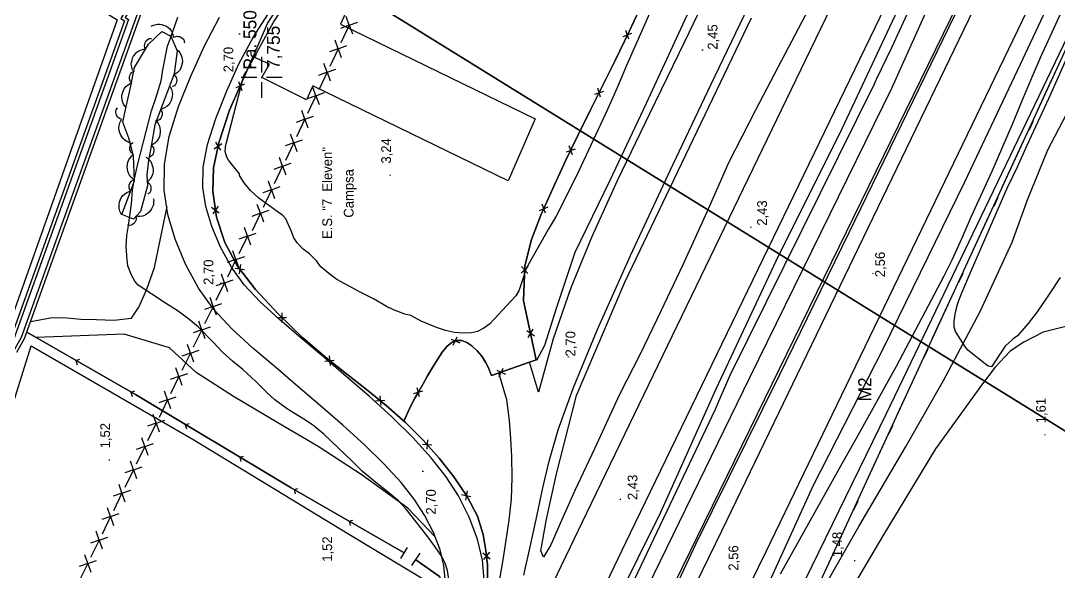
# Model space of a CAD drawing. Extents: x 730854 to 731444, y 4378581 to 4379608.
# Drawn here: x 730998.9 to 731158.5, y 4379206.4 to 4379291.3 of the extents above; entities that cross this region are included whole.
import ezdxf
from ezdxf.enums import TextEntityAlignment as Align

# ---------------------------------------------------------------- set-up
doc = ezdxf.new("R2010")
doc.units = 0
doc.linetypes.add('DASHED', pattern=[0])
doc.linetypes.add('HIDDEN', pattern=[0])
doc.layers.get('0').update_dxf_attribs({"linetype": 'CONTINUOUS'})
for name, color, linetype in [('1', 7, 'CONTINUOUS'), ('11', 7, 'CONTINUOUS'), ('14', 7, 'CONTINUOUS'), ('2', 7, 'CONTINUOUS'), ('25', 7, 'CONTINUOUS'), ('27', 7, 'CONTINUOUS'), ('30', 7, 'CONTINUOUS'), ('33', 7, 'CONTINUOUS'), ('39', 7, 'CONTINUOUS'), ('40', 7, 'CONTINUOUS'), ('44', 7, 'CONTINUOUS'), ('48', 7, 'CONTINUOUS'), ('50', 7, 'CONTINUOUS'), ('51', 7, 'CONTINUOUS'), ('53', 7, 'CONTINUOUS'), ('57', 7, 'CONTINUOUS'), ('8', 7, 'CONTINUOUS'), ('9', 7, 'CONTINUOUS'), ('PATTERN_CLASS', 7, 'CONTINUOUS')]:
    doc.layers.add(name, color=color, linetype=linetype)

msp = doc.modelspace()

# ---------------------------------------------------------------- linework, layer by layer
at = {"layer": '1', "color": 0, "linetype": 'CONTINUOUS'}
for p, q in [((731092.36, 4379288.41), (731091.89, 4379289.79)), ((731091.45, 4379288.87), (731092.82, 4379289.37)), ((731033.26, 4379281.49), (731031.91, 4379280.95)), ((731032.34, 4379281.92), (731032.85, 4379280.56)), ((731087.11, 4379279.98), (731088.49, 4379280.45)), ((731088.01, 4379279.51), (731087.57, 4379280.9)), ((731029.8, 4379272.34), (731028.59, 4379271.53)), ((731028.81, 4379272.57), (731029.59, 4379271.34)), ((731083.66, 4379270.63), (731083.19, 4379272.01)), ((731082.75, 4379271.09), (731084.12, 4379271.58)), ((731028.21, 4379262.6), (731029.38, 4379261.72)), ((731029.22, 4379262.73), (731028.37, 4379261.55)), ((731078.6, 4379262.08), (731079.96, 4379262.62)), ((731079.52, 4379261.65), (731079.02, 4379263.02)), ((731031.81, 4379253.18), (731033.25, 4379252.97)), ((731032.63, 4379253.78), (731032.45, 4379252.34)), ((731075.81, 4379252.45), (731076.87, 4379253.45)), ((731076.83, 4379252.39), (731075.85, 4379253.47)), ((731038.26, 4379245.58), (731039.72, 4379245.6)), ((731038.98, 4379246.3), (731039.02, 4379244.85)), ((731077.86, 4379242.75), (731076.65, 4379243.55)), ((731076.86, 4379242.55), (731077.64, 4379243.79)), ((731065.02, 4379242.29), (731066.35, 4379241.7)), ((731065.36, 4379241.33), (731065.97, 4379242.65)), ((731045.62, 4379238.9), (731047.07, 4379239.05)), ((731046.28, 4379239.69), (731046.45, 4379238.24)), ((731072.07, 4379237.5), (731073.39, 4379236.87)), ((731072.39, 4379236.53), (731073.04, 4379237.83)), ((731054.05, 4379233.55), (731054.21, 4379232.1)), ((731059.28, 4379233.9), (731060.68, 4379234.31)), ((731060.16, 4379233.38), (731059.78, 4379234.79)), ((731053.39, 4379232.77), (731054.84, 4379232.9)), ((731060.6, 4379226.12), (731062.05, 4379226.02)), ((731061.37, 4379226.78), (731061.3, 4379225.33)), ((731066.63, 4379218.37), (731068.05, 4379218.08)), ((731067.49, 4379218.92), (731067.22, 4379217.49)), ((731069.9, 4379209.4), (731071.02, 4379208.48)), ((731070.91, 4379209.49), (731070.01, 4379208.35))]:
    msp.add_line(p, q, dxfattribs=at)
for points in [[(731077.95, 4379276.16), (731073.79, 4379266.63), (731043.76, 4379281.27), (731042.8, 4379279.12), (731035.95, 4379282.53), (731037.09, 4379284.58), (731034.6, 4379285.71), (731036.79, 4379290.83), (731039.46, 4379295), (731041.58, 4379293.95), (731043.86, 4379298.86), (731050.28, 4379295.78), (731048.03, 4379290.76), (731077.95, 4379276.16)], [(731057.77, 4379229.67), (731058.71, 4379231.81), (731059.45, 4379233.19), (731060.09, 4379234.32), (731060.72, 4379235.41), (731061.41, 4379236.62), (731062.15, 4379237.9), (731062.91, 4379239.16), (731063.67, 4379240.29), (731064.42, 4379241.19), (731065.17, 4379241.81), (731065.91, 4379242.09), (731066.66, 4379242.06), (731067.43, 4379241.76), (731068.22, 4379241.23), (731069.02, 4379240.5), (731069.74, 4379239.65), (731070.31, 4379238.73), (731070.75, 4379237.84), (731071.09, 4379237.04), (731071.22, 4379236.67), (731078.12, 4379239.07), (731076.16, 4379248.19), (731076.35, 4379253.57), (731077.36, 4379257.6), (731078.83, 4379261.37), (731080.66, 4379265.46), (731082.63, 4379269.69), (731084.57, 4379273.73), (731086.45, 4379277.56), (731088.3, 4379281.23), (731090.23, 4379285.16), (731092.37, 4379289.64), (731094.71, 4379294.59)], [(731034.59, 4379285.76), (731030.96, 4379277.5), (731029.32, 4379272.48), (731028.52, 4379268.63), (731028.38, 4379264.98), (731028.97, 4379261.06), (731030.25, 4379257.14), (731032.21, 4379253.51), (731034.96, 4379249.91), (731038.47, 4379246.1), (731042.24, 4379242.48), (731045.73, 4379239.48), (731048.95, 4379236.92), (731052.04, 4379234.53), (731055.06, 4379232.08), (731058, 4379229.44), (731060.75, 4379226.73), (731063.2, 4379223.98), (731065.42, 4379221.11), (731067.47, 4379218.05), (731069.06, 4379215.02), (731069.96, 4379212.23), (731070.38, 4379209.76), (731070.62, 4379207.56), (731070.62, 4379205.42)]]:
    msp.add_lwpolyline(points, dxfattribs=at)
at = {"layer": '11', "color": 0, "linetype": 'CONTINUOUS'}
for points in [[(731076.2, 4379205.96), (731077.3, 4379210.78), (731078.26, 4379215.23), (731079.14, 4379219.38), (731080.08, 4379223.48), (731081.5, 4379228.33), (731083.84, 4379234.83), (731087.48, 4379243.67), (731092.61, 4379255.17), (731098.67, 4379268.23), (731104.93, 4379281.42), (731110.72, 4379293.44), (731115.54, 4379303.31), (731119.66, 4379311.53), (731123.49, 4379318.85), (731127.39, 4379325.48), (731131.7, 4379331.67), (731136.75, 4379338.21), (731142.64, 4379345.67), (731148.56, 4379353.19), (731153.77, 4379359.96), (731158.93, 4379366.96)], [(731117.29, 4379326.48), (731120.42, 4379326.9), (731115.99, 4379320.23), (731111.1, 4379309.81), (731106.1, 4379298.96), (731100.91, 4379288.05), (731095.5, 4379276.96), (731090.53, 4379266.64), (731086.58, 4379257.94), (731083.43, 4379250.16), (731080.73, 4379242.32), (731078.45, 4379234.12), (731077.09, 4379238.71)], [(731070.08, 4379205.26), (731069.84, 4379208.25), (731069.09, 4379211.48), (731067.81, 4379214.87), (731066.15, 4379218.14), (731064.25, 4379221.1), (731061.95, 4379224.01), (731059.13, 4379227.12), (731055.89, 4379230.33), (731052.41, 4379233.48), (731048.87, 4379236.55), (731045.39, 4379239.53), (731041.96, 4379242.44), (731038.63, 4379245.31), (731035.65, 4379248.03), (731033.23, 4379250.61), (731031.26, 4379253.33), (731029.58, 4379256.42), (731028.23, 4379259.63), (731027.33, 4379262.66), (731026.88, 4379265.63), (731026.91, 4379268.76), (731027.55, 4379272.25), (731028.83, 4379276.23), (731030.53, 4379280.46), (731032.41, 4379284.64), (731034.62, 4379288.79), (731037.3, 4379292.94)], [(731064.09, 4379205.33), (731063.91, 4379207.46), (731063.33, 4379209.86), (731062.3, 4379212.52), (731060.94, 4379215.19), (731059.33, 4379217.67), (731057.32, 4379220.19), (731054.75, 4379223.02), (731051.72, 4379226.02), (731048.39, 4379229.04), (731044.93, 4379232.02), (731041.48, 4379234.98), (731038.01, 4379237.94), (731034.55, 4379240.91), (731031.32, 4379243.88), (731028.56, 4379246.86), (731026.21, 4379250.1), (731024.19, 4379253.8), (731022.58, 4379257.67), (731021.46, 4379261.44), (731020.9, 4379265.21), (731020.95, 4379269.19), (731021.68, 4379273.46), (731023.12, 4379278.07), (731025, 4379282.76), (731027.04, 4379287.32), (731029.44, 4379291.83)], [(731067.65, 4379189.29), (731069.58, 4379194.32), (731070.98, 4379198.69), (731071.9, 4379202.25), (731072.53, 4379205.33), (731073.02, 4379208.32), (731073.49, 4379211.33), (731073.95, 4379214.42), (731074.3, 4379217.63), (731074.42, 4379220.96), (731074.37, 4379224.14), (731074.21, 4379226.96), (731073.99, 4379229.73), (731073.6, 4379232.96), (731072.37, 4379237.07)]]:
    msp.add_lwpolyline(points, dxfattribs=at)
at = {"layer": '14', "color": 0, "linetype": 'CONTINUOUS'}
for points in [[(731158.93, 4379366.96), (731117.23, 4379280.61), (731085.81, 4379215.52), (731071.66, 4379185.94)], [(731165.68, 4379363.71), (731123.98, 4379277.35), (731092.5, 4379212.29), (731060.73, 4379146.06), (731028.61, 4379079.71), (731004.18, 4379029.44), (730980.14, 4378980.16), (730956.62, 4378931.48), (730940.35, 4378897.28)], [(731161.49, 4379326.58), (731130.56, 4379262.41), (731106.65, 4379212.84), (731085.35, 4379169.19), (731057.22, 4379110.87), (731022.79, 4379039.71), (730991.97, 4378976.23), (730961.91, 4378912.55)], [(731168.25, 4379323.32), (731137.32, 4379259.15), (731113.4, 4379209.57), (731092.1, 4379165.92), (731063.97, 4379107.61), (731029.54, 4379036.44), (730998.73, 4378973), (730968.69, 4378909.35)]]:
    msp.add_lwpolyline(points, dxfattribs=at)
at = {"layer": '2', "color": 0, "linetype": 'CONTINUOUS'}
for p, q in [((731058.29, 4379210.21), (731057.24, 4379208.5)), ((731059, 4379207.44), (731060.28, 4379209.35))]:
    msp.add_line(p, q, dxfattribs=at)
at = {"layer": '25', "color": 0, "linetype": 'HIDDEN'}
msp.add_lwpolyline([(730952.85, 4378908.13), (730964.58, 4378933.85), (730981.43, 4378969.25), (730995.44, 4378997.31), (731017.73, 4379042.92), (731028.85, 4379067.8), (731039.36, 4379088.59), (731052.05, 4379113.94), (731064.09, 4379138.82), (731078.41, 4379169.88), (731093.27, 4379200.04), (731110.92, 4379236.38), (731132.75, 4379280.9), (731141.61, 4379300.67), (731156.14, 4379329.29)], dxfattribs=at)
at = {"layer": '27', "color": 0, "linetype": 'CONTINUOUS'}
for p, q in [((731007.34, 4379239.01), (731007.93, 4379239.17)), ((731007.34, 4379239.01), (731007.52, 4379238.33)), ((731015.78, 4379234.14), (731016.38, 4379234.3)), ((731015.78, 4379234.14), (731015.97, 4379233.46)), ((731024.16, 4379229.14), (731024.75, 4379229.29)), ((731024.16, 4379229.14), (731024.33, 4379228.46)), ((731032.52, 4379224.13), (731033.12, 4379224.28)), ((731032.52, 4379224.13), (731032.69, 4379223.45)), ((731040.89, 4379219.13), (731041.48, 4379219.29)), ((731040.89, 4379219.13), (731041.07, 4379218.45)), ((731049.34, 4379214.26), (731049.93, 4379214.42)), ((731049.34, 4379214.26), (731049.52, 4379213.58))]:
    msp.add_line(p, q, dxfattribs=at)
for points in [[(731057.79, 4379209.4), (731040.45, 4379219.38), (731016.49, 4379233.73), (730999.81, 4379243.35)], [(731058.48, 4379193.38), (731063.9, 4379204.26), (731063.26, 4379205.73), (731059.59, 4379208.32)]]:
    msp.add_lwpolyline(points, dxfattribs=at)
at = {"layer": '30', "color": 0, "linetype": 'CONTINUOUS'}
for points in [[(731041.26, 4379337.71), (731014.24, 4379291.61), (731014.81, 4379291.26), (730997.29, 4379242.32), (730996.73, 4379240.59)], [(731041.91, 4379337.83), (731014.92, 4379291.78), (731015.42, 4379291.47), (730997.76, 4379242.16), (730997.22, 4379240.48)], [(730997.77, 4379240.36), (730998.99, 4379242.56), (731017.02, 4379292.88), (731037.28, 4379327.02)], [(730998.28, 4379240.25), (730999.45, 4379242.35), (731017.47, 4379292.67), (731037.71, 4379326.76)]]:
    msp.add_lwpolyline(points, dxfattribs=at)
at = {"layer": '33', "color": 0, "linetype": 'CONTINUOUS'}
for p, q in [((731049.36, 4379290.58), (731048.88, 4379291.91)), ((731049.36, 4379290.58), (731050.69, 4379291.06)), ((731049.36, 4379290.58), (731048.03, 4379290.1)), ((731049.36, 4379290.58), (731048.08, 4379287.87)), ((731049.36, 4379290.58), (731049.84, 4379289.25)), ((731047.65, 4379286.96), (731047.18, 4379288.29)), ((731047.65, 4379286.96), (731046.32, 4379286.49)), ((731047.65, 4379286.96), (731046.37, 4379284.25)), ((731047.65, 4379286.96), (731048.98, 4379287.44)), ((731047.65, 4379286.96), (731048.13, 4379285.63)), ((731045.95, 4379283.35), (731045.47, 4379284.68)), ((731045.95, 4379283.35), (731044.62, 4379282.87)), ((731045.95, 4379283.35), (731044.67, 4379280.63)), ((731045.95, 4379283.35), (731047.28, 4379283.82)), ((731045.95, 4379283.35), (731046.42, 4379282.01)), ((731044.24, 4379279.73), (731043.76, 4379281.06)), ((731044.24, 4379279.73), (731045.57, 4379280.21)), ((731044.24, 4379279.73), (731042.91, 4379279.25)), ((731044.24, 4379279.73), (731042.96, 4379277.02)), ((731044.24, 4379279.73), (731044.72, 4379278.4)), ((731042.53, 4379276.11), (731042.05, 4379277.44)), ((731042.53, 4379276.11), (731041.2, 4379275.63)), ((731042.53, 4379276.11), (731041.25, 4379273.4)), ((731042.53, 4379276.11), (731043.86, 4379276.59)), ((731042.53, 4379276.11), (731043.01, 4379274.78)), ((731040.82, 4379272.49), (731040.35, 4379273.82)), ((731040.82, 4379272.49), (731039.49, 4379272.02)), ((731040.82, 4379272.49), (731039.54, 4379269.78)), ((731040.82, 4379272.49), (731042.16, 4379272.97)), ((731040.82, 4379272.49), (731041.3, 4379271.16)), ((731039.12, 4379268.88), (731037.79, 4379268.4)), ((731039.12, 4379268.88), (731037.84, 4379266.16)), ((731039.12, 4379268.88), (731038.64, 4379270.21)), ((731039.12, 4379268.88), (731040.45, 4379269.35)), ((731039.12, 4379268.88), (731039.6, 4379267.54)), ((731037.41, 4379265.26), (731036.93, 4379266.59)), ((731037.41, 4379265.26), (731038.74, 4379265.74)), ((731037.41, 4379265.26), (731036.08, 4379264.78)), ((731037.41, 4379265.26), (731036.13, 4379262.55)), ((731037.41, 4379265.26), (731037.89, 4379263.93)), ((731035.7, 4379261.64), (731035.23, 4379262.97)), ((731035.7, 4379261.64), (731034.37, 4379261.16)), ((731035.7, 4379261.64), (731034.42, 4379258.93)), ((731035.7, 4379261.64), (731037.03, 4379262.12)), ((731035.7, 4379261.64), (731036.18, 4379260.31)), ((731033.7, 4379258.11), (731033.24, 4379259.45)), ((731033.7, 4379258.11), (731032.37, 4379257.65)), ((731033.7, 4379258.11), (731032.39, 4379255.41)), ((731033.7, 4379258.11), (731035.04, 4379258.57)), ((731033.7, 4379258.11), (731034.16, 4379256.77)), ((731031.95, 4379254.52), (731030.61, 4379254.05)), ((731031.95, 4379254.52), (731030.64, 4379251.82)), ((731031.95, 4379254.52), (731031.49, 4379255.85)), ((731031.95, 4379254.52), (731033.29, 4379254.98)), ((731031.95, 4379254.52), (731032.41, 4379253.18)), ((731030.2, 4379250.92), (731029.74, 4379252.26)), ((731030.2, 4379250.92), (731031.54, 4379251.38)), ((731030.2, 4379250.92), (731028.86, 4379250.46)), ((731030.2, 4379250.92), (731028.88, 4379248.22)), ((731030.2, 4379250.92), (731030.66, 4379249.58)), ((731028.45, 4379247.32), (731027.99, 4379248.66)), ((731028.45, 4379247.32), (731027.11, 4379246.86)), ((731028.45, 4379247.32), (731027.13, 4379244.63)), ((731028.45, 4379247.32), (731029.78, 4379247.78)), ((731028.45, 4379247.32), (731028.91, 4379245.99)), ((731026.69, 4379243.73), (731026.23, 4379245.06)), ((731026.69, 4379243.73), (731025.36, 4379243.27)), ((731026.69, 4379243.73), (731025.38, 4379241.03)), ((731026.69, 4379243.73), (731028.03, 4379244.19)), ((731026.69, 4379243.73), (731027.16, 4379242.39)), ((731024.94, 4379240.13), (731023.61, 4379239.67)), ((731024.94, 4379240.13), (731023.63, 4379237.43)), ((731024.94, 4379240.13), (731024.48, 4379241.47)), ((731024.94, 4379240.13), (731026.28, 4379240.59)), ((731024.94, 4379240.13), (731025.4, 4379238.79)), ((731023.19, 4379236.54), (731022.73, 4379237.87)), ((731023.19, 4379236.54), (731024.53, 4379237)), ((731023.19, 4379236.54), (731021.85, 4379236.07)), ((731023.19, 4379236.54), (731021.88, 4379233.84)), ((731023.19, 4379236.54), (731023.65, 4379235.2)), ((731021.44, 4379232.94), (731020.98, 4379234.28)), ((731021.44, 4379232.94), (731020.1, 4379232.48)), ((731021.44, 4379232.94), (731020.12, 4379230.24)), ((731021.44, 4379232.94), (731022.78, 4379233.4)), ((731021.44, 4379232.94), (731021.9, 4379231.6)), ((731019.69, 4379229.34), (731019.23, 4379230.68)), ((731019.69, 4379229.34), (731018.35, 4379228.88)), ((731019.69, 4379229.34), (731018.37, 4379226.65)), ((731019.69, 4379229.34), (731021.02, 4379229.8)), ((731019.69, 4379229.34), (731020.15, 4379228.01)), ((731017.94, 4379225.75), (731016.6, 4379225.29)), ((731017.94, 4379225.75), (731016.62, 4379223.05)), ((731017.94, 4379225.75), (731017.47, 4379227.08)), ((731017.94, 4379225.75), (731019.27, 4379226.21)), ((731017.94, 4379225.75), (731018.4, 4379224.41)), ((731016.18, 4379222.15), (731015.72, 4379223.49)), ((731016.18, 4379222.15), (731017.52, 4379222.61)), ((731016.18, 4379222.15), (731014.85, 4379221.69)), ((731016.18, 4379222.15), (731014.87, 4379219.45)), ((731016.18, 4379222.15), (731016.64, 4379220.81)), ((731014.43, 4379218.56), (731013.97, 4379219.89)), ((731014.43, 4379218.56), (731013.09, 4379218.09)), ((731014.43, 4379218.56), (731013.12, 4379215.86)), ((731014.43, 4379218.56), (731015.77, 4379219.02)), ((731014.43, 4379218.56), (731014.89, 4379217.22)), ((731012.68, 4379214.96), (731012.22, 4379216.3)), ((731012.68, 4379214.96), (731011.34, 4379214.5)), ((731012.68, 4379214.96), (731011.37, 4379212.26)), ((731012.68, 4379214.96), (731014.02, 4379215.42)), ((731012.68, 4379214.96), (731013.14, 4379213.62)), ((731010.93, 4379211.36), (731009.59, 4379210.9)), ((731010.93, 4379211.36), (731009.61, 4379208.67)), ((731010.93, 4379211.36), (731010.47, 4379212.7)), ((731010.93, 4379211.36), (731012.26, 4379211.82)), ((731010.93, 4379211.36), (731011.39, 4379210.03)), ((731009.18, 4379207.77), (731008.71, 4379209.1)), ((731009.18, 4379207.77), (731010.51, 4379208.23)), ((731009.18, 4379207.77), (731007.84, 4379207.31)), ((731009.18, 4379207.77), (731007.86, 4379205.07)), ((731009.18, 4379207.77), (731009.64, 4379206.43))]:
    msp.add_line(p, q, dxfattribs=at)
at = {"layer": '39', "color": 0, "linetype": 'CONTINUOUS'}
msp.add_lwpolyline([(731176.22, 4379323.14), (731131.9, 4379230.79), (731088.21, 4379141.12), (731045.48, 4379050.86), (731035.92, 4379031.93)], dxfattribs=at)
at = {"layer": '40', "color": 0, "linetype": 'CONTINUOUS'}
for p, q in [((731155.16, 4379277.44), (731158.44, 4379284.55)), ((731153.86, 4379274.42), (731154.49, 4379275.78)), ((731149.78, 4379265.76), (731153.06, 4379272.87)), ((731148.48, 4379262.74), (731149.1, 4379264.1)), ((731144.4, 4379254.08), (731147.68, 4379261.19)), ((731143.09, 4379251.06), (731143.72, 4379252.42)), ((731139.02, 4379242.4), (731142.3, 4379249.51)), ((731137.71, 4379239.38), (731138.34, 4379240.74)), ((731133.64, 4379230.72), (731136.92, 4379237.83)), ((731132.33, 4379227.7), (731132.96, 4379229.06)), ((731128.26, 4379219.04), (731131.53, 4379226.15)), ((731126.95, 4379216.02), (731127.58, 4379217.38)), ((731122.88, 4379207.36), (731126.15, 4379214.47))]:
    msp.add_line(p, q, dxfattribs=at)
at = {"layer": '44', "color": 0, "linetype": 'CONTINUOUS'}
for points in [[(731039.49, 4379092.06), (731062.98, 4379141.34), (731063.34, 4379142.19), (731065.12, 4379146.33), (731083.81, 4379185.67), (731084.29, 4379186.53), (731105.67, 4379231.48), (731106.03, 4379232.35), (731107.92, 4379236.75), (731130.08, 4379281.54), (731130.43, 4379282.26), (731132.75, 4379287.13), (731147.32, 4379318.86), (731147.41, 4379319.02), (731154.13, 4379330.11), (731154.13, 4379330.12)], [(731158.56, 4379326.09), (731158.64, 4379326), (731158.39, 4379325.56), (731157.21, 4379323.21), (731154.36, 4379317.31), (731005.65, 4379012.9), (731005.73, 4379012.82), (731005.7, 4379012.31), (731005.43, 4379011.62), (731004.48, 4379009.59), (730963.69, 4378925.61)], [(731158.62, 4379251.76), (731157.07, 4379249.35), (731155.12, 4379246.46), (731153.72, 4379244.66), (731152.11, 4379242.8), (731151.37, 4379242.28), (731150.17, 4379241.21), (731149.77, 4379240.56), (731148.08, 4379238.02), (731147.58, 4379238.12), (731147.15, 4379238.44), (731144.45, 4379240.56), (731143.99, 4379241.21), (731142.55, 4379243.46), (731142.37, 4379244.17), (731142.36, 4379245.1), (731142.54, 4379246.44), (731142.92, 4379247.81), (731143.54, 4379249.38), (731144.99, 4379252.87), (731146.42, 4379256.09), (731147.86, 4379259.5), (731150.52, 4379265.5), (731152.06, 4379268.79), (731153.55, 4379272.14), (731156.9, 4379279.33), (731174.01, 4379317.8)], [(731169.08, 4379315.42), (731169.15, 4379315.3), (731168.9, 4379314.86), (731168.47, 4379313.69), (731167.65, 4379311.98), (731155.6, 4379285.67), (731154.51, 4379283.03), (731152.79, 4379279.05), (731151.24, 4379275.28), (731148.13, 4379268.09), (731144.97, 4379261.13), (731143.54, 4379257.8), (731142.01, 4379254.42), (731140.77, 4379251.96), (731133.41, 4379238.04), (731127.31, 4379226.96), (731125.53, 4379223.91), (731115.6, 4379206.13)], [(731033.96, 4379284.21), (731037.4, 4379290.51), (731037.72, 4379291.03), (731038.56, 4379292.29), (731039.99, 4379294.31), (731040.29, 4379294.71), (731040.94, 4379295.52), (731042.33, 4379296.86), (731042.71, 4379297.19), (731043.27, 4379297.73), (731044.39, 4379298.71), (731044.8, 4379299.02), (731046.98, 4379300.62), (731052.79, 4379305.56)], [(731095.7, 4379292.83), (731091.98, 4379284.37), (731090.51, 4379280.86), (731089.07, 4379277.62), (731084.66, 4379268.15), (731083.09, 4379264.96), (731081.16, 4379261.21), (731079.95, 4379259.17), (731076.54, 4379253.17), (731076.3, 4379252.32), (731075.45, 4379249.73), (731074.97, 4379248.96), (731074.19, 4379248.1), (731070.96, 4379244.63), (731070.04, 4379243.94), (731069.06, 4379243.46), (731068.15, 4379243.25), (731066.92, 4379243.17), (731065.55, 4379243.28), (731064.16, 4379243.58), (731062.79, 4379244.07), (731060.43, 4379245.05), (731058.83, 4379245.9), (731057.9, 4379246.14), (731056.17, 4379246.76), (731055.6, 4379247.07), (731055.54, 4379247.05), (731055.09, 4379247.28), (731053.18, 4379248.42), (731051.06, 4379249.52), (731047.46, 4379251.46), (731046.2, 4379252.36), (731045, 4379253.42), (731044.34, 4379254.3), (731043.27, 4379255.41), (731042.29, 4379256.14), (731041.35, 4379257.08), (731040.86, 4379257.87), (731040.49, 4379258.86), (731039.6, 4379260.78), (731039.1, 4379261.33), (731038.29, 4379261.9), (731035.48, 4379263.98), (731034.2, 4379265.16), (731033.22, 4379266.31), (731032.48, 4379267.46), (731032.47, 4379267.69), (731030.79, 4379269.82), (731030.54, 4379270.27), (731030.29, 4379271.17), (731030.33, 4379271.87), (731030.42, 4379272.33), (731033.18, 4379282.85), (731033.5, 4379283.41), (731033.96, 4379284.21)], [(731024.7, 4379245.37), (731023.04, 4379246.56), (731020.94, 4379247.9), (731016.92, 4379250.57), (731016.4, 4379251.19), (731015.91, 4379252.1), (731015.33, 4379253.57), (731015.2, 4379254.48), (731015.07, 4379256.54), (731015.15, 4379258.21), (731015.41, 4379259.75), (731015.88, 4379263.08), (731016.04, 4379265.27), (731016.34, 4379266.96), (731016.89, 4379269.27), (731018.98, 4379277.4), (731019.64, 4379279.34), (731020.43, 4379282.04), (731020.73, 4379283.71), (731021.45, 4379287.36), (731021.9, 4379288.57), (731023.03, 4379291.84)], [(731064.73, 4379204.98), (731064.49, 4379206.67), (731064.12, 4379207.82), (731063.58, 4379208.83), (731062.59, 4379210.32), (731061.13, 4379212.26), (731058.11, 4379216.13), (731056.91, 4379217.37), (731055.47, 4379218.61), (731053.44, 4379220.19), (731051.42, 4379221.92), (731049.87, 4379223.44), (731045.47, 4379227.64), (731043.72, 4379229.11), (731042.4, 4379229.98), (731040.12, 4379231.37), (731040.12, 4379231.37), (731039.69, 4379231.64), (731037.94, 4379232.92), (731036.69, 4379234.05), (731034.98, 4379235.78), (731033, 4379237.61), (731031.41, 4379238.86), (731029.89, 4379240.26), (731028.49, 4379241.76), (731026.12, 4379244.17), (731024.7, 4379245.37)]]:
    msp.add_lwpolyline(points, dxfattribs=at)
at = {"layer": '51', "color": 0, "linetype": 'CONTINUOUS'}
for points in [[(730916.57, 4379292.41), (730942.89, 4379335.77), (731013.68, 4379291.41), (730996.8, 4379243.59), (730996.8, 4379243.59), (730996.68, 4379243.46), (730977.42, 4379254.32), (730929.09, 4379284.8), (730916.48, 4379292.44)], [(731015.67, 4379107.46), (731011.37, 4379109.85), (731000, 4379115.67), (730986.66, 4379121.98), (730973.01, 4379129.19), (730968.89, 4379134.86), (730975.65, 4379150.65), (730982.92, 4379170.5), (730988.09, 4379184), (730996.53, 4379228.56), (731000.47, 4379241.23), (731025.47, 4379226.76), (731049.42, 4379212.19), (731062.41, 4379204.34), (731048.11, 4379173.96), (731029.22, 4379135.34), (731018.56, 4379111.6), (731015.67, 4379107.46)]]:
    msp.add_lwpolyline(points, dxfattribs=at)
at = {"layer": '53', "color": 0, "linetype": 'CONTINUOUS'}
for points in [[(731018.92, 4379290.44), (731019.11, 4379290.56), (731019.47, 4379290.66), (731019.88, 4379290.75), (731020.19, 4379290.73), (731020.51, 4379290.68), (731020.83, 4379290.61), (731021.15, 4379290.47), (731021.46, 4379290.27), (731021.76, 4379290.01), (731021.99, 4379289.71), (731022.19, 4379289.32), (731022.29, 4379288.96), (731022.31, 4379288.72), (731022.57, 4379288.82), (731022.85, 4379288.89), (731023.07, 4379288.87), (731023.27, 4379288.84), (731023.5, 4379288.72), (731023.68, 4379288.59), (731023.86, 4379288.41), (731023.98, 4379288.22), (731024, 4379288.02), (731024.02, 4379287.87)], [(731016.11, 4379283.61), (731016, 4379283.81), (731015.92, 4379284.17), (731015.86, 4379284.59), (731015.89, 4379284.9), (731015.97, 4379285.22), (731016.06, 4379285.53), (731016.22, 4379285.84), (731016.44, 4379286.14), (731016.71, 4379286.42), (731017.03, 4379286.64), (731017.43, 4379286.81), (731017.79, 4379286.89), (731018.03, 4379286.9), (731017.94, 4379287.16), (731017.89, 4379287.45), (731017.92, 4379287.66), (731017.97, 4379287.86), (731018.1, 4379288.09), (731018.24, 4379288.26), (731018.43, 4379288.43), (731018.62, 4379288.54), (731018.83, 4379288.55), (731018.98, 4379288.56)], [(731022.93, 4379286.78), (731023.11, 4379286.64), (731023.32, 4379286.34), (731023.54, 4379285.98), (731023.63, 4379285.67), (731023.68, 4379285.35), (731023.71, 4379285.04), (731023.69, 4379284.69), (731023.6, 4379284.32), (731023.46, 4379283.96), (731023.25, 4379283.63), (731022.94, 4379283.32), (731022.64, 4379283.11), (731022.42, 4379283.01), (731022.6, 4379282.8), (731022.76, 4379282.56), (731022.82, 4379282.35), (731022.85, 4379282.14), (731022.82, 4379281.89), (731022.75, 4379281.67), (731022.64, 4379281.45), (731022.5, 4379281.27), (731022.32, 4379281.18), (731022.18, 4379281.11)], [(731015.03, 4379277.97), (731014.86, 4379278.13), (731014.68, 4379278.45), (731014.51, 4379278.83), (731014.45, 4379279.15), (731014.43, 4379279.47), (731014.43, 4379279.79), (731014.49, 4379280.13), (731014.61, 4379280.48), (731014.79, 4379280.83), (731015.04, 4379281.13), (731015.37, 4379281.41), (731015.69, 4379281.59), (731015.93, 4379281.67), (731015.76, 4379281.89), (731015.63, 4379282.15), (731015.6, 4379282.37), (731015.59, 4379282.57), (731015.65, 4379282.83), (731015.74, 4379283.03), (731015.87, 4379283.25), (731016.02, 4379283.41), (731016.21, 4379283.47), (731016.36, 4379283.53)], [(731021.74, 4379281.22), (731021.88, 4379281.04), (731022.02, 4379280.7), (731022.15, 4379280.3), (731022.17, 4379279.98), (731022.14, 4379279.66), (731022.11, 4379279.34), (731022, 4379279.01), (731021.84, 4379278.67), (731021.62, 4379278.35), (731021.33, 4379278.08), (731020.97, 4379277.85), (731020.63, 4379277.71), (731020.38, 4379277.66), (731020.52, 4379277.42), (731020.62, 4379277.15), (731020.62, 4379276.93), (731020.61, 4379276.72), (731020.52, 4379276.48), (731020.4, 4379276.29), (731020.24, 4379276.09), (731020.07, 4379275.95), (731019.87, 4379275.91), (731019.72, 4379275.87)], [(731015.75, 4379272.51), (731015.52, 4379272.55), (731015.19, 4379272.71), (731014.83, 4379272.93), (731014.61, 4379273.16), (731014.41, 4379273.42), (731014.23, 4379273.68), (731014.09, 4379274), (731014, 4379274.36), (731013.95, 4379274.75), (731013.98, 4379275.13), (731014.1, 4379275.55), (731014.27, 4379275.88), (731014.42, 4379276.08), (731014.16, 4379276.17), (731013.91, 4379276.31), (731013.76, 4379276.47), (731013.63, 4379276.64), (731013.54, 4379276.88), (731013.5, 4379277.1), (731013.49, 4379277.35), (731013.53, 4379277.57), (731013.65, 4379277.73), (731013.74, 4379277.86)], [(731019.6, 4379275.9), (731019.77, 4379275.75), (731019.97, 4379275.44), (731020.17, 4379275.07), (731020.25, 4379274.76), (731020.29, 4379274.44), (731020.31, 4379274.12), (731020.27, 4379273.78), (731020.17, 4379273.42), (731020.01, 4379273.06), (731019.79, 4379272.74), (731019.47, 4379272.44), (731019.16, 4379272.24), (731018.93, 4379272.15), (731019.11, 4379271.94), (731019.26, 4379271.69), (731019.3, 4379271.48), (731019.32, 4379271.27), (731019.28, 4379271.02), (731019.2, 4379270.81), (731019.08, 4379270.58), (731018.94, 4379270.41), (731018.75, 4379270.34), (731018.61, 4379270.27)], [(731016.32, 4379266.83), (731016.12, 4379266.95), (731015.86, 4379267.21), (731015.59, 4379267.53), (731015.45, 4379267.82), (731015.35, 4379268.12), (731015.26, 4379268.43), (731015.23, 4379268.78), (731015.26, 4379269.15), (731015.34, 4379269.53), (731015.5, 4379269.89), (731015.75, 4379270.25), (731016.01, 4379270.51), (731016.21, 4379270.64), (731016, 4379270.82), (731015.8, 4379271.03), (731015.72, 4379271.23), (731015.65, 4379271.42), (731015.64, 4379271.68), (731015.67, 4379271.91), (731015.75, 4379272.15), (731015.85, 4379272.34), (731016.02, 4379272.46), (731016.14, 4379272.55)], [(731018.09, 4379270.29), (731018.3, 4379270.18), (731018.56, 4379269.93), (731018.84, 4379269.61), (731018.99, 4379269.33), (731019.09, 4379269.02), (731019.19, 4379268.72), (731019.23, 4379268.37), (731019.21, 4379268), (731019.14, 4379267.61), (731018.99, 4379267.26), (731018.75, 4379266.89), (731018.49, 4379266.63), (731018.29, 4379266.49), (731018.51, 4379266.32), (731018.71, 4379266.11), (731018.8, 4379265.91), (731018.87, 4379265.72), (731018.88, 4379265.46), (731018.85, 4379265.24), (731018.79, 4379264.99), (731018.69, 4379264.8), (731018.52, 4379264.68), (731018.4, 4379264.58)], [(731014.4, 4379261.46), (731014.26, 4379261.64), (731014.12, 4379261.99), (731013.99, 4379262.39), (731013.97, 4379262.7), (731014, 4379263.02), (731014.03, 4379263.34), (731014.13, 4379263.68), (731014.3, 4379264.01), (731014.52, 4379264.33), (731014.8, 4379264.6), (731015.17, 4379264.84), (731015.51, 4379264.98), (731015.75, 4379265.03), (731015.61, 4379265.27), (731015.51, 4379265.54), (731015.51, 4379265.76), (731015.52, 4379265.97), (731015.61, 4379266.21), (731015.73, 4379266.4), (731015.89, 4379266.6), (731016.06, 4379266.74), (731016.26, 4379266.78), (731016.41, 4379266.82)], [(731019.24, 4379263.93), (731019.3, 4379263.7), (731019.29, 4379263.33), (731019.25, 4379262.92), (731019.14, 4379262.62), (731018.99, 4379262.33), (731018.83, 4379262.05), (731018.6, 4379261.79), (731018.32, 4379261.55), (731017.99, 4379261.34), (731017.62, 4379261.21), (731017.19, 4379261.13), (731016.83, 4379261.14), (731016.59, 4379261.19), (731016.61, 4379260.92), (731016.6, 4379260.63), (731016.51, 4379260.43), (731016.42, 4379260.24), (731016.24, 4379260.06), (731016.06, 4379259.93), (731015.83, 4379259.81), (731015.62, 4379259.75), (731015.42, 4379259.79), (731015.27, 4379259.81)]]:
    msp.add_lwpolyline(points, dxfattribs=at)
at = {"layer": '57', "color": 0, "linetype": 'CONTINUOUS'}
for p, q in [((731035.95, 4379283.33), (731035.95, 4379285.73)), ((731035.15, 4379282.53), (731032.75, 4379282.53)), ((731035.95, 4379279.43), (731035.95, 4379281.83)), ((731039.05, 4379282.53), (731036.65, 4379282.53))]:
    msp.add_line(p, q, dxfattribs=at)
msp.add_point((731035.95, 4379282.53), dxfattribs=at)
at = {"layer": '8', "color": 0, "linetype": 'DASHED'}
for points in [[(731068.27, 4379091.98), (731071.52, 4379101.44), (731075.98, 4379111.6), (731081.91, 4379122.96), (731086.49, 4379133.82), (731095.26, 4379152.15), (731103.2, 4379167.17), (731110.91, 4379182.44), (731118.35, 4379197.09), (731127.7, 4379213.42), (731134.85, 4379225.67), (731140.71, 4379235.92), (731146.37, 4379246.54), (731151.24, 4379257.19), (731153.64, 4379263.71), (731156.75, 4379271.42), (731163.63, 4379284.56), (731169.55, 4379293.54), (731179.98, 4379308.94)], [(731000.4, 4379244.99), (731003.7, 4379245.63), (731005.96, 4379245.53), (731008.1, 4379245.34), (731010.5, 4379245.29), (731013.15, 4379245.17), (731015.89, 4379245.48), (731017.04, 4379247.19), (731018.27, 4379249.94), (731019.44, 4379253.3), (731021.35, 4379262.69)]]:
    msp.add_lwpolyline(points, dxfattribs=at)
at = {"layer": '8', "color": 0, "linetype": 'CONTINUOUS'}
for points in [[(731176.87, 4379255), (731177.27, 4379254.11), (731176.64, 4379253.24), (731174.22, 4379251.64), (731170.65, 4379248.76), (731165.45, 4379245.39), (731160.76, 4379244.53), (731156.05, 4379243.33), (731153.07, 4379241.79), (731150.97, 4379240.41), (731148.63, 4379237.98), (731146.53, 4379235.17), (731139.5, 4379225.37), (731131.36, 4379212.03), (731125.83, 4379202.64)], [(731062.54, 4379211.91), (731058.36, 4379216.25), (731051.36, 4379221.36), (731044.56, 4379225.75), (731038.38, 4379229.37), (731031.58, 4379233.44), (731025.83, 4379237.15), (731021.74, 4379240.96), (731014.78, 4379243.06), (731001.25, 4379242.51)]]:
    msp.add_lwpolyline(points, dxfattribs=at)
at = {"layer": '9', "color": 0, "linetype": 'HIDDEN'}
for points in [[(730950.73, 4378913.87), (730961.87, 4378937.08), (730970.87, 4378955), (730979.7, 4378972.94), (730988.45, 4378991.05), (730997.4, 4379010.21), (731006.5, 4379028.28), (731015.94, 4379048.46), (731025.15, 4379067.59), (731032.89, 4379083.94), (731041, 4379100.83), (731047.7, 4379114.56), (731056.48, 4379133.16), (731066.01, 4379152.92), (731076.12, 4379174.03), (731086.69, 4379194.38), (731097.27, 4379215.67), (731105.76, 4379234.62), (731114.97, 4379254.33), (731125.14, 4379274.67), (731137.51, 4379301.21), (731145.65, 4379317.46), (731155.3, 4379338.09), (731165.92, 4379359.84)], [(731159.3, 4379326.61), (731149.88, 4379307.53), (731137.83, 4379282.67), (731126.16, 4379258.63), (731115.43, 4379236.66), (731102.61, 4379210.66), (731090.54, 4379184.86), (731075.99, 4379155.6), (731065.69, 4379133.15), (731054.78, 4379110.29), (731042.97, 4379086.46), (731026.72, 4379051.6), (731016.66, 4379031.94), (731000.8, 4378999.11), (730985.4, 4378967.01), (730971.29, 4378937.61), (730959.37, 4378911.75)], [(731116.88, 4379325.16), (731117.52, 4379324.77), (731112.34, 4379314.37), (731106.79, 4379303.15), (731101.22, 4379291.98), (731095.02, 4379278.53), (731089.43, 4379266.69), (731084.03, 4379255.62), (731081.22, 4379247.14), (731079.39, 4379241.32), (731078.13, 4379239.01)], [(730972.31, 4378910.48), (730984.74, 4378937.48), (730996.5, 4378962.29), (731008.83, 4378988.75), (731022.35, 4379016.27), (731031.14, 4379034.42), (731043.76, 4379059.78), (731056.04, 4379084.76), (731066.72, 4379107.96), (731078.5, 4379132.35), (731090.15, 4379155.89), (731103.15, 4379182.96), (731112.69, 4379202.13), (731120.68, 4379219.71), (731131.54, 4379240.98), (731144.01, 4379266.48), (731152.53, 4379284.59), (731162.71, 4379306.28), (731169.95, 4379320.19)], [(731120.41, 4379293.91), (731115.83, 4379285.17), (731111.84, 4379277.61), (731107.64, 4379269.41), (731104.32, 4379261.79), (731100.65, 4379253.71), (731097.26, 4379246.58), (731094.06, 4379239.96), (731090.89, 4379233.78), (731087.08, 4379225.42), (731084.02, 4379218.96), (731081.98, 4379214.36), (731080.33, 4379210.64), (731079.23, 4379208.73), (731078.79, 4379209.69), (731079.7, 4379214.56), (731081.22, 4379221.55), (731084.32, 4379233.59), (731091.73, 4379251.02), (731100.49, 4379269.33), (731111.2, 4379291.73)]]:
    msp.add_lwpolyline(points, dxfattribs=at)
at = {"layer": 'PATTERN_CLASS', "color": 0, "linetype": 'CONTINUOUS'}
for points in [[(731041.63, 4378919.38), (731063.85, 4378981.51), (731077.52, 4379010.52), (731041.26, 4379030.21), (731176.22, 4379323.14)], [(731094.71, 4379294.59), (731092.37, 4379289.64), (731090.23, 4379285.16), (731088.3, 4379281.23), (731086.45, 4379277.56), (731084.57, 4379273.73), (731082.63, 4379269.69), (731080.66, 4379265.46), (731078.83, 4379261.37), (731077.36, 4379257.6), (731076.35, 4379253.57), (731076.16, 4379248.19), (731078.12, 4379239.07), (731071.22, 4379236.67), (731071.09, 4379237.04), (731070.75, 4379237.84), (731070.31, 4379238.73), (731069.74, 4379239.65), (731069.02, 4379240.5), (731068.22, 4379241.23), (731067.43, 4379241.76), (731066.66, 4379242.06), (731065.91, 4379242.09), (731065.17, 4379241.81), (731064.42, 4379241.19), (731063.67, 4379240.29), (731062.91, 4379239.16), (731062.15, 4379237.9), (731061.41, 4379236.62), (731060.72, 4379235.41), (731060.09, 4379234.32), (731059.45, 4379233.19), (731058.71, 4379231.81), (731057.77, 4379229.67)], [(731014.41, 4379261.46), (731014.71, 4379262.28), (731016.33, 4379266.61), (731016.21, 4379270.44), (731015.49, 4379273.19), (731014.57, 4379275.65), (731015.11, 4379278.3), (731015.76, 4379281.02), (731016.37, 4379284.05), (731018.48, 4379287.69), (731020.54, 4379289.62), (731021.95, 4379288.91), (731022.91, 4379286.66), (731022.44, 4379283.09), (731019.48, 4379275.23), (731018.91, 4379271.98), (731018.5, 4379269.75), (731018.24, 4379267.55), (731018.33, 4379265.85), (731017.3, 4379261.92), (731016.18, 4379260.76), (731014.41, 4379261.46)], [(731070.62, 4379205.42), (731070.62, 4379207.56), (731070.38, 4379209.76), (731069.96, 4379212.23), (731069.06, 4379215.02), (731067.47, 4379218.05), (731065.42, 4379221.11), (731063.2, 4379223.98), (731060.75, 4379226.73), (731058, 4379229.44), (731055.06, 4379232.08), (731052.04, 4379234.53), (731048.95, 4379236.92), (731045.73, 4379239.48), (731042.24, 4379242.48), (731038.47, 4379246.1), (731034.96, 4379249.91), (731032.21, 4379253.51), (731030.25, 4379257.14), (731028.97, 4379261.06), (731028.38, 4379264.98), (731028.52, 4379268.63), (731029.32, 4379272.48), (731030.96, 4379277.5), (731034.59, 4379285.76)], [(730999.81, 4379243.35), (731016.49, 4379233.73), (731040.45, 4379219.38), (731057.79, 4379209.4)], [(731059.59, 4379208.32), (731063.26, 4379205.73), (731063.9, 4379204.26), (731058.48, 4379193.38)]]:
    msp.add_lwpolyline(points, dxfattribs=at)

# ---------------------------------------------------------------- texts
at = {"layer": '39', "color": 0, "linetype": 'CONTINUOUS'}
msp.add_text('M2   ', height=2, rotation=90, dxfattribs=at).set_placement((731128.59, 4379235.65), align=Align.MIDDLE)
at = {"layer": '48', "color": 0, "linetype": 'CONTINUOUS'}
for s, p in [(' 2,45', (731105.97, 4379286.26)), ('.', (731032.6, 4379288.96)), (' 2,70', (731031.54, 4379282.79)), ('.', (731103.78, 4379286.48)), (' 3,24', (731055.78, 4379268.73)), ('.', (731055.78, 4379267.23)), (' 2,43', (731113.57, 4379259.17)), ('.', (731111.22, 4379259.23)), (' 2,70', (731028.47, 4379250.07)), (' 2,56', (731131.71, 4379251.25)), ('.', (731129.98, 4379252.09)), ('.', (731029.73, 4379250.6)), (' 2,70', (731084.11, 4379239.05)), ('.', (731083.17, 4379239.27)), (' 1,61', (731156.43, 4379228.77)), (' 1,52', (731012.59, 4379224.91)), ('.', (731156.43, 4379227.27)), ('.', (731012.59, 4379223.41)), ('.', (731060.78, 4379221.67)), (' 2,43', (731093.66, 4379216.96)), (' 2,70', (731062.67, 4379214.72)), ('.', (731091.15, 4379217.34)), (' 1,52', (731046.73, 4379207.46)), (' 1,48', (731125.12, 4379208.16)), (' 2,56', (731109.17, 4379206.09)), ('.', (731127.16, 4379207.91))]:
    msp.add_text(s, height=1.5, rotation=90, dxfattribs=at).set_placement(p)
at = {"layer": '50', "color": 0, "linetype": 'CONTINUOUS'}
for s, p in [('E.S. "7  Eleven"', (731046.73, 4379257.69)), ('Campsa', (731050.03, 4379260.97))]:
    msp.add_text(s, height=1.5, rotation=90, dxfattribs=at).set_placement(p)
at = {"layer": '57', "color": 0, "linetype": 'CONTINUOUS'}
for s, p in [('Pa. 550', (731035.09, 4379283.73)), ('7,755', (731038.69, 4379283.84))]:
    msp.add_text(s, height=1.99, rotation=90, dxfattribs=at).set_placement(p)

# ---------------------------------------------------------------- meshes
at = {"color": 0, "linetype": 'CONTINUOUS'}
mesh = msp.add_polyface(dxfattribs=at)
corners = [(730854.5, 4378581), (730854.5, 4378581), (730854.5, 4378771.96), (731162.5, 4378581), (730854.5, 4378946.49), (731444, 4378581), (730854.5, 4379607.5), (731444, 4379242.01), (731444, 4379607.5)]
mesh.append_faces([[corners[k] for k in face] for face in [(0, 1, 3, 2), (2, 3, 5, 4), (4, 5, 7, 6), (6, 7, 8, 8)]], dxfattribs={"vtx0": -1, "vtx2": -1, "color": 0})
mesh = msp.add_polyface(dxfattribs=at)
corners = [(730864.5, 4378591), (730864.5, 4378591), (730864.5, 4378775.76), (731162.5, 4378591), (730864.5, 4378944.09), (731434, 4378591), (730864.5, 4379411), (731434, 4379057.91), (731162.5, 4379411), (731434, 4379242.67), (731434, 4379411)]
mesh.append_faces([[corners[k] for k in face] for face in [(0, 1, 3, 2), (2, 3, 5, 4), (4, 5, 7, 6), (6, 7, 9, 8), (8, 9, 10, 10)]], dxfattribs={"vtx0": -1, "vtx2": -1, "color": 0})

doc.saveas('drawing.dxf')
